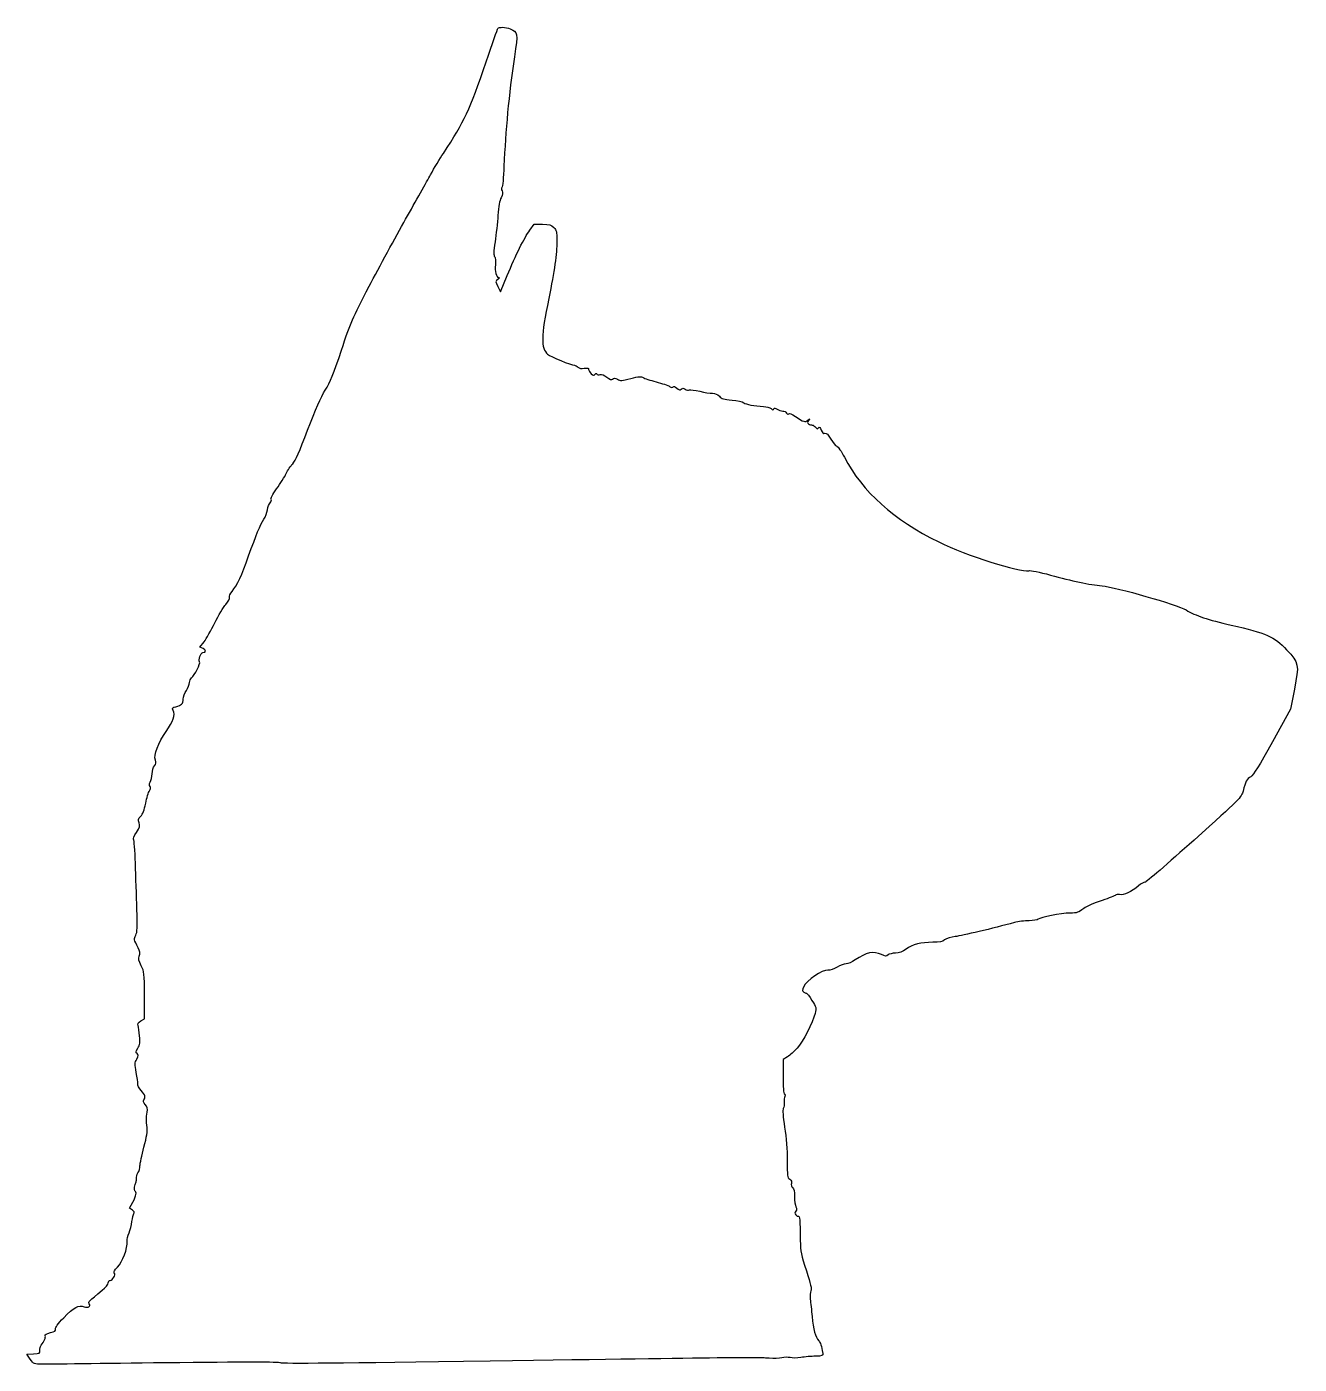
# Model space of a CAD drawing. Header units: centimetres. Extents: x -17.6 to 17.7, y -18.6 to 18.6.
import ezdxf

# ---------------------------------------------------------------- set-up
doc = ezdxf.new("R2010")
doc.units = ezdxf.units.CM
doc.header["$MEASUREMENT"] = 0
doc.layers.add('Layer 1', color=7, linetype='Continuous')

msp = doc.modelspace()

# ---------------------------------------------------------------- linework, layer by layer
at = {"layer": 'Layer 1'}
msp.add_open_spline([(-4.56494, 18.52436), (-4.57552, 18.50672), (-4.72369, 18.09044), (-4.8895, 17.60008), (-4.8895, 17.60008), (-5.35517, 16.23483), (-5.48217, 15.96319), (-6.07836, 15.05655), (-6.07836, 15.05655), (-6.17361, 14.91544), (-6.33236, 14.64733), (-6.43467, 14.46388), (-6.43467, 14.46388), (-6.53698, 14.28044), (-6.84742, 13.72305), (-7.12611, 13.22916), (-7.12611, 13.22916), (-7.4048, 12.73527), (-7.85636, 11.89919), (-8.13505, 11.37002), (-8.13505, 11.37002), (-8.60424, 10.47044), (-8.65363, 10.35755), (-8.90763, 9.58849), (-8.90763, 9.58849), (-9.12635, 8.9288), (-9.21455, 8.71007), (-9.35919, 8.4843), (-9.35919, 8.4843), (-9.47913, 8.29027), (-9.63083, 7.94808), (-9.84602, 7.37658), (-9.84602, 7.37658), (-10.0718, 6.77686), (-10.18469, 6.52286), (-10.25877, 6.44172), (-10.25877, 6.44172), (-10.31874, 6.38175), (-10.39988, 6.25828), (-10.43869, 6.17008), (-10.43869, 6.17008), (-10.48102, 6.08189), (-10.60097, 5.89139), (-10.7068, 5.74675), (-10.7068, 5.74675), (-10.81969, 5.588), (-10.88319, 5.47158), (-10.86202, 5.45394), (-10.86202, 5.45394), (-10.84438, 5.43277), (-10.85144, 5.3975), (-10.88671, 5.35869), (-10.88671, 5.35869), (-10.91493, 5.32694), (-10.95021, 5.23875), (-10.96079, 5.16466), (-10.96079, 5.16466), (-10.97137, 5.08705), (-11.01723, 4.97063), (-11.0631, 4.90008), (-11.0631, 4.90008), (-11.16541, 4.73427), (-11.27477, 4.46969), (-11.48291, 3.88055), (-11.48291, 3.88055), (-11.66988, 3.34786), (-11.80394, 3.06211), (-11.94152, 2.8963), (-11.94152, 2.8963), (-11.99796, 2.82927), (-12.02971, 2.76224), (-12.0156, 2.73049), (-12.0156, 2.73049), (-12.00149, 2.69521), (-12.04029, 2.62466), (-12.11791, 2.53646), (-12.11791, 2.53646), (-12.18494, 2.46238), (-12.32252, 2.22954), (-12.42483, 2.02493), (-12.42483, 2.02493), (-12.52361, 1.81679), (-12.65766, 1.58043), (-12.72116, 1.49929), (-12.72116, 1.49929), (-12.72116, 1.49929), (-12.83405, 1.3476), (-12.83405, 1.3476), (-12.83405, 1.3476), (-12.83405, 1.3476), (-12.74586, 1.30879), (-12.74586, 1.30879), (-12.74586, 1.30879), (-12.66119, 1.26998), (-12.66119, 1.19943), (-12.75292, 1.19943), (-12.75292, 1.19943), (-12.80936, 1.19943), (-12.8905, 0.98776), (-12.84464, 0.9419), (-12.84464, 0.9419), (-12.81289, 0.91015), (-12.98575, 0.56443), (-13.07042, 0.49387), (-13.07042, 0.49387), (-13.09864, 0.46918), (-13.12334, 0.41273), (-13.12334, 0.36334), (-13.12334, 0.36334), (-13.12334, 0.31748), (-13.16215, 0.2187), (-13.21153, 0.14815), (-13.21153, 0.14815), (-13.26092, 0.07759), (-13.29972, -0.03177), (-13.29972, -0.09174), (-13.29972, -0.09174), (-13.29972, -0.21874), (-13.34911, -0.27166), (-13.50433, -0.30341), (-13.50433, -0.30341), (-13.60311, -0.32458), (-13.61016, -0.33163), (-13.57489, -0.40572), (-13.57489, -0.40572), (-13.51492, -0.53978), (-13.57136, -0.70911), (-13.77245, -0.9878), (-13.77245, -0.9878), (-13.9947, -1.29824), (-14.12523, -1.64749), (-14.07231, -1.78861), (-14.07231, -1.78861), (-14.04762, -1.85917), (-14.05114, -1.89444), (-14.097, -1.94383), (-14.097, -1.94383), (-14.12875, -1.97911), (-14.1605, -2.07789), (-14.16403, -2.16608), (-14.16403, -2.16608), (-14.17109, -2.25075), (-14.19225, -2.35658), (-14.21695, -2.39891), (-14.21695, -2.39891), (-14.24517, -2.45183), (-14.24517, -2.4871), (-14.22048, -2.51885), (-14.22048, -2.51885), (-14.19579, -2.5506), (-14.19931, -2.58588), (-14.23459, -2.63527), (-14.23459, -2.63527), (-14.26281, -2.6776), (-14.3122, -2.83635), (-14.34042, -2.98452), (-14.34042, -2.98452), (-14.37923, -3.18208), (-14.41803, -3.28438), (-14.478, -3.34435), (-14.478, -3.34435), (-14.54856, -3.41843), (-14.55561, -3.44313), (-14.52386, -3.52779), (-14.52386, -3.52779), (-14.49211, -3.61246), (-14.50269, -3.64773), (-14.59794, -3.7959), (-14.59794, -3.7959), (-14.65791, -3.89115), (-14.69319, -3.97582), (-14.67555, -3.9864), (-14.67555, -3.9864), (-14.66144, -3.99698), (-14.63674, -4.29332), (-14.62616, -4.64962), (-14.62616, -4.64962), (-14.61558, -5.0024), (-14.59441, -5.5739), (-14.58383, -5.91962), (-14.58383, -5.91962), (-14.56972, -6.43468), (-14.57325, -6.56168), (-14.61558, -6.64634), (-14.61558, -6.64634), (-14.67202, -6.74865), (-14.6685, -6.76628), (-14.55208, -6.99559), (-14.55208, -6.99559), (-14.49916, -7.0979), (-14.49211, -7.14728), (-14.52033, -7.2249), (-14.52033, -7.2249), (-14.54855, -7.30251), (-14.53797, -7.3519), (-14.46389, -7.49654), (-14.46389, -7.49654), (-14.37922, -7.66235), (-14.3757, -7.6941), (-14.3757, -8.31851), (-14.3757, -8.31851), (-14.3757, -8.31851), (-14.3757, -8.96762), (-14.3757, -8.96762), (-14.3757, -8.96762), (-14.3757, -8.96762), (-14.47448, -9.02406), (-14.47448, -9.02406), (-14.47448, -9.02406), (-14.54856, -9.06992), (-14.5662, -9.10167), (-14.55209, -9.15459), (-14.55209, -9.15459), (-14.54151, -9.1934), (-14.52034, -9.32392), (-14.50976, -9.44387), (-14.50976, -9.44387), (-14.49212, -9.62379), (-14.5027, -9.68376), (-14.55915, -9.78254), (-14.55915, -9.78254), (-14.61912, -9.88132), (-14.62265, -9.90601), (-14.58032, -9.93423), (-14.58032, -9.93423), (-14.53799, -9.96245), (-14.53799, -9.98362), (-14.5909, -10.08592), (-14.5909, -10.08592), (-14.64382, -10.19175), (-14.64382, -10.22703), (-14.60148, -10.45634), (-14.60148, -10.45634), (-14.57326, -10.59392), (-14.55562, -10.73503), (-14.56267, -10.77384), (-14.56267, -10.77384), (-14.5662, -10.80912), (-14.52386, -10.89378), (-14.46389, -10.95728), (-14.46389, -10.95728), (-14.351, -11.08781), (-14.34042, -11.13367), (-14.39333, -11.21834), (-14.39333, -11.21834), (-14.4145, -11.25362), (-14.40391, -11.29242), (-14.351, -11.34887), (-14.351, -11.34887), (-14.29456, -11.40884), (-14.28397, -11.45118), (-14.30161, -11.56054), (-14.30161, -11.56054), (-14.32983, -11.72282), (-14.32983, -11.79337), (-14.30161, -11.98035), (-14.30161, -11.98035), (-14.2875, -12.08266), (-14.31219, -12.23788), (-14.3898, -12.53068), (-14.3898, -12.53068), (-14.44977, -12.75293), (-14.49916, -12.98576), (-14.49916, -13.04926), (-14.49916, -13.04926), (-14.49916, -13.10923), (-14.52385, -13.20095), (-14.5556, -13.24682), (-14.5556, -13.24682), (-14.58382, -13.29268), (-14.60499, -13.35971), (-14.59793, -13.39499), (-14.59793, -13.39499), (-14.5944, -13.43027), (-14.59793, -13.4726), (-14.60851, -13.49377), (-14.60851, -13.49377), (-14.65437, -13.57138), (-14.67201, -13.71955), (-14.64026, -13.74071), (-14.64026, -13.74071), (-14.58382, -13.77599), (-14.59793, -13.87124), (-14.6967, -14.05468), (-14.6967, -14.05468), (-14.6967, -14.05468), (-14.78842, -14.22401), (-14.78842, -14.22401), (-14.78842, -14.22401), (-14.78842, -14.22401), (-14.71081, -14.27693), (-14.71081, -14.27693), (-14.71081, -14.27693), (-14.66142, -14.31221), (-14.64731, -14.34396), (-14.66848, -14.36865), (-14.66848, -14.36865), (-14.68612, -14.39334), (-14.71081, -14.49212), (-14.7214, -14.5909), (-14.7214, -14.5909), (-14.73198, -14.69321), (-14.77079, -14.83432), (-14.80254, -14.9084), (-14.80254, -14.9084), (-14.83782, -14.98601), (-14.86251, -15.09184), (-14.85546, -15.14476), (-14.85546, -15.14476), (-14.83782, -15.33173), (-14.98599, -15.72332), (-15.12004, -15.8609), (-15.12004, -15.8609), (-15.21176, -15.94909), (-15.23646, -15.99848), (-15.21176, -16.02318), (-15.21176, -16.02318), (-15.1659, -16.06904), (-15.25762, -16.22779), (-15.3317, -16.22779), (-15.3317, -16.22779), (-15.35992, -16.22779), (-15.38109, -16.25954), (-15.38109, -16.29835), (-15.38109, -16.29835), (-15.38109, -16.33716), (-15.45165, -16.42182), (-15.5469, -16.49943), (-15.5469, -16.49943), (-15.91732, -16.80282), (-15.94907, -16.83457), (-15.91026, -16.8769), (-15.91026, -16.8769), (-15.85029, -16.95098), (-15.93495, -17.00037), (-16.05137, -16.95804), (-16.05137, -16.95804), (-16.19954, -16.9016), (-16.33712, -16.97568), (-16.61581, -17.26496), (-16.61581, -17.26496), (-16.78514, -17.43782), (-16.8557, -17.53307), (-16.84159, -17.5754), (-16.84159, -17.5754), (-16.82748, -17.62479), (-16.8557, -17.64596), (-16.98623, -17.67771), (-16.98623, -17.67771), (-17.10265, -17.70593), (-17.14498, -17.73415), (-17.13087, -17.76943), (-17.13087, -17.76943), (-17.1097, -17.81882), (-17.15556, -17.92112), (-17.24376, -18.03049), (-17.24376, -18.03049), (-17.26845, -18.06224), (-17.28257, -18.12574), (-17.27904, -18.1716), (-17.27904, -18.1716), (-17.26846, -18.24921), (-17.28257, -18.25627), (-17.45543, -18.26685), (-17.45543, -18.26685), (-17.45543, -18.26685), (-17.6424, -18.27743), (-17.6424, -18.27743), (-17.6424, -18.27743), (-17.6424, -18.27743), (-17.54362, -18.41501), (-17.54362, -18.41501), (-17.54362, -18.41501), (-17.44484, -18.55612), (-17.44484, -18.55612), (-17.1979, -18.55612), (-17.1979, -18.55612), (-17.06032, -18.55612), (-15.53279, -18.53848), (-13.80065, -18.51731), (-13.80065, -18.51731), (-11.55346, -18.49262), (-10.63271, -18.49262), (-10.60096, -18.52084), (-10.60096, -18.52084), (-10.56921, -18.54553), (-8.90763, -18.53142), (-4.7766, -18.47145), (-4.7766, -18.47145), (1.99321, -18.36914), (2.65996, -18.36209), (2.96334, -18.39031), (2.96334, -18.39031), (3.09034, -18.40089), (3.24909, -18.39384), (3.31612, -18.3762), (3.31612, -18.3762), (3.38668, -18.36209), (3.48898, -18.35856), (3.54543, -18.37267), (3.54543, -18.37267), (3.60187, -18.39031), (3.73593, -18.38678), (3.84529, -18.36914), (3.84529, -18.36914), (3.95112, -18.3515), (4.13457, -18.33386), (4.25098, -18.33386), (4.25098, -18.33386), (4.44148, -18.3268), (4.46265, -18.31975), (4.45206, -18.25625), (4.45206, -18.25625), (4.41325, -18.03047), (4.39562, -17.96697), (4.33917, -17.90347), (4.33917, -17.90347), (4.24745, -17.80116), (4.191, -17.59303), (4.15573, -17.23319), (4.15573, -17.23319), (4.13809, -17.06033), (4.11692, -16.84161), (4.10634, -16.75341), (4.10634, -16.75341), (4.09576, -16.66169), (4.10281, -16.55585), (4.12045, -16.52058), (4.12045, -16.52058), (4.14867, -16.46766), (4.12045, -16.34066), (3.99698, -15.95966), (3.99698, -15.95966), (3.85234, -15.51869), (3.8347, -15.43402), (3.82765, -15.11652), (3.82765, -15.11652), (3.82059, -14.54149), (3.81001, -14.42508), (3.77826, -14.44271), (3.77826, -14.44271), (3.76062, -14.45329), (3.72887, -14.43918), (3.70418, -14.41096), (3.70418, -14.41096), (3.6689, -14.36863), (3.6689, -14.34746), (3.70065, -14.30865), (3.70065, -14.30865), (3.7324, -14.26984), (3.7324, -14.23809), (3.70771, -14.18518), (3.70771, -14.18518), (3.68654, -14.14637), (3.6689, -14.0229), (3.6689, -13.90649), (3.6689, -13.90649), (3.6689, -13.76185), (3.65126, -13.68424), (3.61598, -13.65249), (3.61598, -13.65249), (3.58423, -13.62427), (3.57012, -13.57841), (3.58423, -13.5396), (3.58423, -13.5396), (3.59834, -13.49374), (3.5807, -13.45493), (3.53484, -13.41966), (3.53484, -13.41966), (3.46781, -13.3738), (3.46428, -13.33147), (3.46428, -12.9046), (3.46428, -12.9046), (3.46428, -12.59768), (3.43959, -12.27666), (3.39372, -11.97679), (3.39372, -11.97679), (3.34786, -11.6734), (3.33375, -11.49701), (3.35491, -11.45821), (3.35491, -11.45821), (3.37255, -11.42293), (3.38666, -11.34179), (3.3796, -11.27829), (3.3796, -11.27829), (3.37607, -11.21479), (3.38313, -11.14423), (3.39724, -11.12307), (3.39724, -11.12307), (3.41135, -11.1019), (3.40782, -11.07368), (3.38666, -11.05957), (3.38666, -11.05957), (3.36549, -11.04546), (3.35138, -10.8479), (3.35138, -10.56568), (3.35138, -10.56568), (3.35138, -10.56568), (3.35138, -10.09649), (3.35138, -10.09649), (3.35138, -10.09649), (3.35138, -10.09649), (3.47485, -10.01888), (3.47485, -10.01888), (3.47485, -10.01888), (3.54188, -9.97655), (3.66182, -9.87071), (3.74296, -9.77899), (3.74296, -9.77899), (3.90171, -9.59907), (4.16982, -9.07696), (4.23685, -8.81591), (4.23685, -8.81591), (4.27918, -8.66069), (4.27566, -8.6501), (4.15218, -8.45608), (4.15218, -8.45608), (4.08162, -8.34672), (4.01107, -8.255), (3.99696, -8.255), (3.99696, -8.255), (3.97932, -8.255), (3.94757, -8.24089), (3.92288, -8.22325), (3.92288, -8.22325), (3.88407, -8.19856), (3.88407, -8.17386), (3.92641, -8.07508), (3.92641, -8.07508), (3.99344, -7.90927), (4.44499, -7.59883), (4.59316, -7.61647), (4.59316, -7.61647), (4.65313, -7.62), (4.75544, -7.58825), (4.85069, -7.53533), (4.85069, -7.53533), (4.93536, -7.48594), (5.04472, -7.44361), (5.09763, -7.44361), (5.09763, -7.44361), (5.15055, -7.44361), (5.25991, -7.39422), (5.3481, -7.33425), (5.3481, -7.33425), (5.66207, -7.11906), (5.85963, -7.08025), (6.08188, -7.18608), (6.08188, -7.18608), (6.18771, -7.23547), (6.21241, -7.23547), (6.26532, -7.19314), (6.26532, -7.19314), (6.29707, -7.16845), (6.38879, -7.14375), (6.46993, -7.14375), (6.46993, -7.14375), (6.57576, -7.14375), (6.6569, -7.112), (6.76626, -7.03086), (6.76626, -7.03086), (6.94265, -6.90033), (7.17195, -6.84389), (7.51062, -6.84389), (7.51062, -6.84389), (7.69406, -6.84389), (7.77168, -6.82625), (7.83518, -6.77686), (7.83518, -6.77686), (7.88457, -6.73805), (8.01157, -6.69925), (8.13151, -6.68514), (8.13151, -6.68514), (8.31495, -6.66045), (9.17573, -6.45936), (9.77193, -6.29708), (9.77193, -6.29708), (9.87776, -6.26886), (10.06121, -6.24416), (10.17762, -6.24416), (10.17762, -6.24416), (10.29756, -6.24416), (10.41045, -6.22652), (10.43162, -6.20535), (10.43162, -6.20535), (10.49159, -6.14538), (11.06309, -6.03602), (11.31356, -6.03249), (11.31356, -6.03249), (11.51112, -6.03249), (11.55345, -6.01838), (11.69456, -5.90902), (11.69456, -5.90902), (11.80039, -5.83141), (11.97678, -5.75027), (12.20609, -5.67971), (12.20609, -5.67971), (12.40012, -5.61974), (12.56592, -5.55624), (12.58003, -5.53507), (12.58003, -5.53507), (12.59061, -5.5139), (12.64, -5.50685), (12.68939, -5.52096), (12.68939, -5.52096), (12.79522, -5.54565), (13.021, -5.44335), (13.21503, -5.27754), (13.21503, -5.27754), (13.28911, -5.21404), (13.37378, -5.16818), (13.39495, -5.17523), (13.39495, -5.17523), (13.41964, -5.18581), (14.03348, -4.65665), (14.7602, -4.00401), (14.7602, -4.00401), (16.02314, -2.86807), (16.08312, -2.80809), (16.11839, -2.64934), (16.11839, -2.64934), (16.18189, -2.38828), (16.22422, -2.31067), (16.33006, -2.24717), (16.33006, -2.24717), (16.40414, -2.20484), (16.56642, -1.94378), (16.93331, -1.28056), (16.93331, -1.28056), (16.93331, -1.28056), (17.43425, -0.37039), (17.43425, -0.37039), (17.43425, -0.37039), (17.43425, -0.37039), (17.54361, 0.17994), (17.54361, 0.17994), (17.54361, 0.17994), (17.67767, 0.86786), (17.67061, 0.91372), (17.32842, 1.27355), (17.32842, 1.27355), (16.9827, 1.64397), (16.7675, 1.73922), (15.78678, 1.96147), (15.78678, 1.96147), (15.13061, 2.10964), (14.80606, 2.219), (14.53442, 2.38128), (14.53442, 2.38128), (14.28748, 2.52945), (12.59414, 3.01628), (12.20609, 3.05156), (12.20609, 3.05156), (11.84978, 3.08331), (11.37353, 3.18209), (10.77028, 3.35142), (10.77028, 3.35142), (10.45984, 3.43609), (10.23053, 3.48195), (10.17056, 3.47136), (10.17056, 3.47136), (9.92009, 3.42197), (8.44195, 3.89117), (7.67289, 4.26864), (7.67289, 4.26864), (6.42053, 4.88247), (5.5527, 5.65858), (5.05175, 6.62167), (5.05175, 6.62167), (4.97061, 6.78042), (4.87536, 6.918), (4.84008, 6.92859), (4.84008, 6.92859), (4.8048, 6.93917), (4.73072, 7.0309), (4.67427, 7.12615), (4.67427, 7.12615), (4.60019, 7.25315), (4.55433, 7.29901), (4.51199, 7.2849), (4.51199, 7.2849), (4.47318, 7.27079), (4.44143, 7.29901), (4.40968, 7.37309), (4.40968, 7.37309), (4.3744, 7.45423), (4.35676, 7.47187), (4.33207, 7.43659), (4.33207, 7.43659), (4.30738, 7.40131), (4.29326, 7.40484), (4.25446, 7.45423), (4.25446, 7.45423), (4.22977, 7.48598), (4.18743, 7.5142), (4.15921, 7.5142), (4.15921, 7.5142), (4.13099, 7.5142), (4.08865, 7.52831), (4.06043, 7.54595), (4.06043, 7.54595), (4.01457, 7.57417), (4.01457, 7.58828), (4.0569, 7.64473), (4.0569, 7.64473), (4.10629, 7.7047), (4.10629, 7.7047), (4.03926, 7.65179), (4.03926, 7.65179), (3.95812, 7.58476), (3.92284, 7.59535), (3.69707, 7.7541), (3.69707, 7.7541), (3.58418, 7.82818), (3.52421, 7.85288), (3.50657, 7.82818), (3.50657, 7.82818), (3.48893, 7.79996), (3.47129, 7.80701), (3.45013, 7.84582), (3.45013, 7.84582), (3.43249, 7.87757), (3.3831, 7.90226), (3.34077, 7.90226), (3.34077, 7.90226), (3.29491, 7.90226), (3.22788, 7.92695), (3.18555, 7.95518), (3.18555, 7.95518), (3.12911, 7.99399), (3.10794, 7.99751), (3.09383, 7.96224), (3.09383, 7.96224), (3.08325, 7.93049), (3.06561, 7.93049), (3.01975, 7.97282), (3.01975, 7.97282), (2.98447, 8.00104), (2.88922, 8.02574), (2.80808, 8.02926), (2.80808, 8.02926), (2.55761, 8.03984), (2.31419, 8.0857), (2.25775, 8.13509), (2.25775, 8.13509), (2.22953, 8.15978), (2.08136, 8.19153), (1.93319, 8.20565), (1.93319, 8.20565), (1.71094, 8.22329), (1.64744, 8.24446), (1.58394, 8.31148), (1.58394, 8.31148), (1.53102, 8.36792), (1.464, 8.39615), (1.38991, 8.39615), (1.38991, 8.39615), (1.32641, 8.39615), (1.16766, 8.42084), (1.03713, 8.45259), (1.03713, 8.45259), (0.9066, 8.48081), (0.7796, 8.49845), (0.75138, 8.48787), (0.75138, 8.48787), (0.72669, 8.47729), (0.67024, 8.48787), (0.63496, 8.50904), (0.63496, 8.50904), (0.58204, 8.54432), (0.55735, 8.54432), (0.52207, 8.50904), (0.52207, 8.50904), (0.49032, 8.47729), (0.4621, 8.48435), (0.40213, 8.54079), (0.40213, 8.54079), (0.35274, 8.58665), (0.31746, 8.60076), (0.30335, 8.57607), (0.30335, 8.57607), (0.28571, 8.55138), (0.25396, 8.5549), (0.20104, 8.58665), (0.20104, 8.58665), (0.15871, 8.61487), (-0.01063, 8.67132), (-0.1729, 8.71365), (-0.1729, 8.71365), (-0.33871, 8.75598), (-0.50098, 8.8089), (-0.53273, 8.83359), (-0.53273, 8.83359), (-0.58565, 8.86887), (-0.64915, 8.86534), (-0.87845, 8.80537), (-0.87845, 8.80537), (-1.12539, 8.74187), (-1.16773, 8.73834), (-1.24887, 8.7842), (-1.24887, 8.7842), (-1.31943, 8.81948), (-1.35118, 8.82301), (-1.38293, 8.79126), (-1.38293, 8.79126), (-1.41115, 8.76304), (-1.45349, 8.77715), (-1.53815, 8.84418), (-1.53815, 8.84418), (-1.61223, 8.90062), (-1.68632, 8.92532), (-1.72865, 8.91474), (-1.72865, 8.91474), (-1.76746, 8.90416), (-1.80979, 8.91121), (-1.82037, 8.93238), (-1.82037, 8.93238), (-1.83448, 8.95355), (-1.85565, 8.95002), (-1.87329, 8.9218), (-1.87329, 8.9218), (-1.89446, 8.88652), (-1.91562, 8.89005), (-1.97207, 8.93944), (-1.97207, 8.93944), (-2.0144, 8.97825), (-2.04615, 9.03116), (-2.04615, 9.05938), (-2.04615, 9.05938), (-2.04615, 9.09819), (-2.07437, 9.10524), (-2.16962, 9.09113), (-2.16962, 9.09113), (-2.25076, 9.07702), (-2.31073, 9.0876), (-2.34248, 9.12288), (-2.34248, 9.12288), (-2.3707, 9.1511), (-2.41656, 9.17227), (-2.44126, 9.17227), (-2.44126, 9.17227), (-2.5224, 9.17227), (-3.11507, 9.41569), (-3.18562, 9.47919), (-3.18562, 9.47919), (-3.37612, 9.65205), (-3.36906, 9.96955), (-3.15387, 11.02436), (-3.15387, 11.02436), (-2.99512, 11.804), (-2.92809, 12.26261), (-2.92809, 12.62244), (-2.92809, 12.62244), (-2.92809, 12.88702), (-2.93515, 12.9223), (-3.01628, 12.99991), (-3.01628, 12.99991), (-3.09036, 13.07399), (-3.1327, 13.0881), (-3.33025, 13.0881), (-3.33025, 13.0881), (-3.33025, 13.0881), (-3.55603, 13.0881), (-3.55603, 13.0881), (-3.55603, 13.0881), (-3.55603, 13.0881), (-3.6795, 12.92229), (-3.6795, 12.92229), (-3.6795, 12.92229), (-3.83825, 12.70357), (-4.07108, 12.23437), (-4.30744, 11.66287), (-4.30744, 11.66287), (-4.30744, 11.66287), (-4.49441, 11.20779), (-4.49441, 11.20779), (-4.49441, 11.20779), (-4.49441, 11.20779), (-4.56497, 11.35596), (-4.56497, 11.35596), (-4.56497, 11.35596), (-4.63905, 11.50413), (-4.63905, 11.50765), (-4.5685, 11.55704), (-4.5685, 11.55704), (-4.53322, 11.58526), (-4.51911, 11.60643), (-4.53675, 11.60643), (-4.53675, 11.60643), (-4.61083, 11.60643), (-4.66022, 11.78635), (-4.63553, 11.96274), (-4.63553, 11.96274), (-4.62142, 12.07563), (-4.62847, 12.15324), (-4.65317, 12.18499), (-4.65317, 12.18499), (-4.68845, 12.22732), (-4.68492, 12.31552), (-4.64259, 12.60127), (-4.64259, 12.60127), (-4.61437, 12.80235), (-4.57909, 13.13044), (-4.56498, 13.33505), (-4.56498, 13.33505), (-4.54734, 13.58552), (-4.51912, 13.74427), (-4.47679, 13.82541), (-4.47679, 13.82541), (-4.4274, 13.91713), (-4.42035, 13.96299), (-4.44857, 14.01591), (-4.44857, 14.01591), (-4.47326, 14.05824), (-4.47326, 14.09352), (-4.45563, 14.10763), (-4.45563, 14.10763), (-4.43446, 14.11821), (-4.40977, 14.38985), (-4.39566, 14.70382), (-4.39566, 14.70382), (-4.35685, 15.67396), (-4.2616, 16.6829), (-4.10638, 17.73771), (-4.10638, 17.73771), (-4.0076, 18.41152), (-4.0076, 18.41857), (-4.2228, 18.51029), (-4.2228, 18.51029), (-4.35333, 18.56321), (-4.53677, 18.57026), (-4.56499, 18.5244), (-4.56499, 18.5244), (-4.56499, 18.5244), (-4.56494, 18.52436), (-4.56494, 18.52436)], degree=3, knots=[0, 0, 0, 0, 0.00425532, 0.00425532, 0.00425532, 0.00425532, 0.00851064, 0.00851064, 0.00851064, 0.00851064, 0.01276596, 0.01276596, 0.01276596, 0.01276596, 0.01702128, 0.01702128, 0.01702128, 0.01702128, 0.0212766, 0.0212766, 0.0212766, 0.0212766, 0.02553191, 0.02553191, 0.02553191, 0.02553191, 0.02978723, 0.02978723, 0.02978723, 0.02978723, 0.03404255, 0.03404255, 0.03404255, 0.03404255, 0.03829787, 0.03829787, 0.03829787, 0.03829787, 0.04255319, 0.04255319, 0.04255319, 0.04255319, 0.04680851, 0.04680851, 0.04680851, 0.04680851, 0.05106383, 0.05106383, 0.05106383, 0.05106383, 0.05531915, 0.05531915, 0.05531915, 0.05531915, 0.05957447, 0.05957447, 0.05957447, 0.05957447, 0.06382979, 0.06382979, 0.06382979, 0.06382979, 0.06808511, 0.06808511, 0.06808511, 0.06808511, 0.07234043, 0.07234043, 0.07234043, 0.07234043, 0.07659574, 0.07659574, 0.07659574, 0.07659574, 0.08085106, 0.08085106, 0.08085106, 0.08085106, 0.08510638, 0.08510638, 0.08510638, 0.08510638, 0.0893617, 0.0893617, 0.0893617, 0.0893617, 0.09361702, 0.09361702, 0.09361702, 0.09361702, 0.09787234, 0.09787234, 0.09787234, 0.09787234, 0.10212766, 0.10212766, 0.10212766, 0.10212766, 0.10638298, 0.10638298, 0.10638298, 0.10638298, 0.1106383, 0.1106383, 0.1106383, 0.1106383, 0.11489362, 0.11489362, 0.11489362, 0.11489362, 0.11914894, 0.11914894, 0.11914894, 0.11914894, 0.12340426, 0.12340426, 0.12340426, 0.12340426, 0.12765957, 0.12765957, 0.12765957, 0.12765957, 0.13191489, 0.13191489, 0.13191489, 0.13191489, 0.13617021, 0.13617021, 0.13617021, 0.13617021, 0.14042553, 0.14042553, 0.14042553, 0.14042553, 0.14468085, 0.14468085, 0.14468085, 0.14468085, 0.14893617, 0.14893617, 0.14893617, 0.14893617, 0.15319149, 0.15319149, 0.15319149, 0.15319149, 0.15744681, 0.15744681, 0.15744681, 0.15744681, 0.16170213, 0.16170213, 0.16170213, 0.16170213, 0.16595745, 0.16595745, 0.16595745, 0.16595745, 0.17021277, 0.17021277, 0.17021277, 0.17021277, 0.17446809, 0.17446809, 0.17446809, 0.17446809, 0.1787234, 0.1787234, 0.1787234, 0.1787234, 0.18297872, 0.18297872, 0.18297872, 0.18297872, 0.18723404, 0.18723404, 0.18723404, 0.18723404, 0.19148936, 0.19148936, 0.19148936, 0.19148936, 0.19574468, 0.19574468, 0.19574468, 0.19574468, 0.2, 0.2, 0.2, 0.2, 0.20425532, 0.20425532, 0.20425532, 0.20425532, 0.20851064, 0.20851064, 0.20851064, 0.20851064, 0.21276596, 0.21276596, 0.21276596, 0.21276596, 0.21702128, 0.21702128, 0.21702128, 0.21702128, 0.2212766, 0.2212766, 0.2212766, 0.2212766, 0.22553191, 0.22553191, 0.22553191, 0.22553191, 0.22978723, 0.22978723, 0.22978723, 0.22978723, 0.23404255, 0.23404255, 0.23404255, 0.23404255, 0.23829787, 0.23829787, 0.23829787, 0.23829787, 0.24255319, 0.24255319, 0.24255319, 0.24255319, 0.24680851, 0.24680851, 0.24680851, 0.24680851, 0.25106383, 0.25106383, 0.25106383, 0.25106383, 0.25531915, 0.25531915, 0.25531915, 0.25531915, 0.25957447, 0.25957447, 0.25957447, 0.25957447, 0.26382979, 0.26382979, 0.26382979, 0.26382979, 0.26808511, 0.26808511, 0.26808511, 0.26808511, 0.27234043, 0.27234043, 0.27234043, 0.27234043, 0.27659574, 0.27659574, 0.27659574, 0.27659574, 0.28085106, 0.28085106, 0.28085106, 0.28085106, 0.28510638, 0.28510638, 0.28510638, 0.28510638, 0.2893617, 0.2893617, 0.2893617, 0.2893617, 0.29361702, 0.29361702, 0.29361702, 0.29361702, 0.29787234, 0.29787234, 0.29787234, 0.29787234, 0.30212766, 0.30212766, 0.30212766, 0.30212766, 0.30638298, 0.30638298, 0.30638298, 0.30638298, 0.3106383, 0.3106383, 0.3106383, 0.3106383, 0.31489362, 0.31489362, 0.31489362, 0.31489362, 0.31914894, 0.31914894, 0.31914894, 0.31914894, 0.32340426, 0.32340426, 0.32340426, 0.32340426, 0.32765957, 0.32765957, 0.32765957, 0.32765957, 0.33191489, 0.33191489, 0.33191489, 0.33191489, 0.33617021, 0.33617021, 0.33617021, 0.33617021, 0.34042553, 0.34042553, 0.34042553, 0.34042553, 0.34468085, 0.34468085, 0.34468085, 0.34468085, 0.34893617, 0.34893617, 0.34893617, 0.34893617, 0.35319149, 0.35319149, 0.35319149, 0.35319149, 0.35744681, 0.35744681, 0.35744681, 0.35744681, 0.36170213, 0.36170213, 0.36170213, 0.36170213, 0.36595745, 0.36595745, 0.36595745, 0.36595745, 0.37021277, 0.37021277, 0.37021277, 0.37021277, 0.37446809, 0.37446809, 0.37446809, 0.37446809, 0.3787234, 0.3787234, 0.3787234, 0.3787234, 0.38297872, 0.38297872, 0.38297872, 0.38297872, 0.38723404, 0.38723404, 0.38723404, 0.38723404, 0.39148936, 0.39148936, 0.39148936, 0.39148936, 0.39574468, 0.39574468, 0.39574468, 0.39574468, 0.4, 0.4, 0.4, 0.4, 0.40425532, 0.40425532, 0.40425532, 0.40425532, 0.40851064, 0.40851064, 0.40851064, 0.40851064, 0.41276596, 0.41276596, 0.41276596, 0.41276596, 0.41702128, 0.41702128, 0.41702128, 0.41702128, 0.4212766, 0.4212766, 0.4212766, 0.4212766, 0.42553191, 0.42553191, 0.42553191, 0.42553191, 0.42978723, 0.42978723, 0.42978723, 0.42978723, 0.43404255, 0.43404255, 0.43404255, 0.43404255, 0.43829787, 0.43829787, 0.43829787, 0.43829787, 0.44255319, 0.44255319, 0.44255319, 0.44255319, 0.44680851, 0.44680851, 0.44680851, 0.44680851, 0.45106383, 0.45106383, 0.45106383, 0.45106383, 0.45531915, 0.45531915, 0.45531915, 0.45531915, 0.45957447, 0.45957447, 0.45957447, 0.45957447, 0.46382979, 0.46382979, 0.46382979, 0.46382979, 0.46808511, 0.46808511, 0.46808511, 0.46808511, 0.47234043, 0.47234043, 0.47234043, 0.47234043, 0.47659574, 0.47659574, 0.47659574, 0.47659574, 0.48085106, 0.48085106, 0.48085106, 0.48085106, 0.48510638, 0.48510638, 0.48510638, 0.48510638, 0.4893617, 0.4893617, 0.4893617, 0.4893617, 0.49361702, 0.49361702, 0.49361702, 0.49361702, 0.49787234, 0.49787234, 0.49787234, 0.49787234, 0.50212766, 0.50212766, 0.50212766, 0.50212766, 0.50638298, 0.50638298, 0.50638298, 0.50638298, 0.5106383, 0.5106383, 0.5106383, 0.5106383, 0.51489362, 0.51489362, 0.51489362, 0.51489362, 0.51914894, 0.51914894, 0.51914894, 0.51914894, 0.52340426, 0.52340426, 0.52340426, 0.52340426, 0.52765957, 0.52765957, 0.52765957, 0.52765957, 0.53191489, 0.53191489, 0.53191489, 0.53191489, 0.53617021, 0.53617021, 0.53617021, 0.53617021, 0.54042553, 0.54042553, 0.54042553, 0.54042553, 0.54468085, 0.54468085, 0.54468085, 0.54468085, 0.54893617, 0.54893617, 0.54893617, 0.54893617, 0.55319149, 0.55319149, 0.55319149, 0.55319149, 0.55744681, 0.55744681, 0.55744681, 0.55744681, 0.56170213, 0.56170213, 0.56170213, 0.56170213, 0.56595745, 0.56595745, 0.56595745, 0.56595745, 0.57021277, 0.57021277, 0.57021277, 0.57021277, 0.57446809, 0.57446809, 0.57446809, 0.57446809, 0.5787234, 0.5787234, 0.5787234, 0.5787234, 0.58297872, 0.58297872, 0.58297872, 0.58297872, 0.58723404, 0.58723404, 0.58723404, 0.58723404, 0.59148936, 0.59148936, 0.59148936, 0.59148936, 0.59574468, 0.59574468, 0.59574468, 0.59574468, 0.6, 0.6, 0.6, 0.6, 0.60425532, 0.60425532, 0.60425532, 0.60425532, 0.60851064, 0.60851064, 0.60851064, 0.60851064, 0.61276596, 0.61276596, 0.61276596, 0.61276596, 0.61702128, 0.61702128, 0.61702128, 0.61702128, 0.6212766, 0.6212766, 0.6212766, 0.6212766, 0.62553191, 0.62553191, 0.62553191, 0.62553191, 0.62978723, 0.62978723, 0.62978723, 0.62978723, 0.63404255, 0.63404255, 0.63404255, 0.63404255, 0.63829787, 0.63829787, 0.63829787, 0.63829787, 0.64255319, 0.64255319, 0.64255319, 0.64255319, 0.64680851, 0.64680851, 0.64680851, 0.64680851, 0.65106383, 0.65106383, 0.65106383, 0.65106383, 0.65531915, 0.65531915, 0.65531915, 0.65531915, 0.65957447, 0.65957447, 0.65957447, 0.65957447, 0.66382979, 0.66382979, 0.66382979, 0.66382979, 0.66808511, 0.66808511, 0.66808511, 0.66808511, 0.67234043, 0.67234043, 0.67234043, 0.67234043, 0.67659574, 0.67659574, 0.67659574, 0.67659574, 0.68085106, 0.68085106, 0.68085106, 0.68085106, 0.68510638, 0.68510638, 0.68510638, 0.68510638, 0.6893617, 0.6893617, 0.6893617, 0.6893617, 0.69361702, 0.69361702, 0.69361702, 0.69361702, 0.69787234, 0.69787234, 0.69787234, 0.69787234, 0.70212766, 0.70212766, 0.70212766, 0.70212766, 0.70638298, 0.70638298, 0.70638298, 0.70638298, 0.7106383, 0.7106383, 0.7106383, 0.7106383, 0.71489362, 0.71489362, 0.71489362, 0.71489362, 0.71914894, 0.71914894, 0.71914894, 0.71914894, 0.72340426, 0.72340426, 0.72340426, 0.72340426, 0.72765957, 0.72765957, 0.72765957, 0.72765957, 0.73191489, 0.73191489, 0.73191489, 0.73191489, 0.73617021, 0.73617021, 0.73617021, 0.73617021, 0.74042553, 0.74042553, 0.74042553, 0.74042553, 0.74468085, 0.74468085, 0.74468085, 0.74468085, 0.74893617, 0.74893617, 0.74893617, 0.74893617, 0.75319149, 0.75319149, 0.75319149, 0.75319149, 0.75744681, 0.75744681, 0.75744681, 0.75744681, 0.76170213, 0.76170213, 0.76170213, 0.76170213, 0.76595745, 0.76595745, 0.76595745, 0.76595745, 0.77021277, 0.77021277, 0.77021277, 0.77021277, 0.77446809, 0.77446809, 0.77446809, 0.77446809, 0.7787234, 0.7787234, 0.7787234, 0.7787234, 0.78297872, 0.78297872, 0.78297872, 0.78297872, 0.78723404, 0.78723404, 0.78723404, 0.78723404, 0.79148936, 0.79148936, 0.79148936, 0.79148936, 0.79574468, 0.79574468, 0.79574468, 0.79574468, 0.8, 0.8, 0.8, 0.8, 0.80425532, 0.80425532, 0.80425532, 0.80425532, 0.80851064, 0.80851064, 0.80851064, 0.80851064, 0.81276596, 0.81276596, 0.81276596, 0.81276596, 0.81702128, 0.81702128, 0.81702128, 0.81702128, 0.8212766, 0.8212766, 0.8212766, 0.8212766, 0.82553191, 0.82553191, 0.82553191, 0.82553191, 0.82978723, 0.82978723, 0.82978723, 0.82978723, 0.83404255, 0.83404255, 0.83404255, 0.83404255, 0.83829787, 0.83829787, 0.83829787, 0.83829787, 0.84255319, 0.84255319, 0.84255319, 0.84255319, 0.84680851, 0.84680851, 0.84680851, 0.84680851, 0.85106383, 0.85106383, 0.85106383, 0.85106383, 0.85531915, 0.85531915, 0.85531915, 0.85531915, 0.85957447, 0.85957447, 0.85957447, 0.85957447, 0.86382979, 0.86382979, 0.86382979, 0.86382979, 0.86808511, 0.86808511, 0.86808511, 0.86808511, 0.87234043, 0.87234043, 0.87234043, 0.87234043, 0.87659574, 0.87659574, 0.87659574, 0.87659574, 0.88085106, 0.88085106, 0.88085106, 0.88085106, 0.88510638, 0.88510638, 0.88510638, 0.88510638, 0.8893617, 0.8893617, 0.8893617, 0.8893617, 0.89361702, 0.89361702, 0.89361702, 0.89361702, 0.89787234, 0.89787234, 0.89787234, 0.89787234, 0.90212766, 0.90212766, 0.90212766, 0.90212766, 0.90638298, 0.90638298, 0.90638298, 0.90638298, 0.9106383, 0.9106383, 0.9106383, 0.9106383, 0.91489362, 0.91489362, 0.91489362, 0.91489362, 0.91914894, 0.91914894, 0.91914894, 0.91914894, 0.92340426, 0.92340426, 0.92340426, 0.92340426, 0.92765957, 0.92765957, 0.92765957, 0.92765957, 0.93191489, 0.93191489, 0.93191489, 0.93191489, 0.93617021, 0.93617021, 0.93617021, 0.93617021, 0.94042553, 0.94042553, 0.94042553, 0.94042553, 0.94468085, 0.94468085, 0.94468085, 0.94468085, 0.94893617, 0.94893617, 0.94893617, 0.94893617, 0.95319149, 0.95319149, 0.95319149, 0.95319149, 0.95744681, 0.95744681, 0.95744681, 0.95744681, 0.96170213, 0.96170213, 0.96170213, 0.96170213, 0.96595745, 0.96595745, 0.96595745, 0.96595745, 0.97021277, 0.97021277, 0.97021277, 0.97021277, 0.97446809, 0.97446809, 0.97446809, 0.97446809, 0.9787234, 0.9787234, 0.9787234, 0.9787234, 0.98297872, 0.98297872, 0.98297872, 0.98297872, 0.98723404, 0.98723404, 0.98723404, 0.98723404, 0.99148936, 0.99148936, 0.99148936, 0.99148936, 1, 1, 1, 1], dxfattribs=at)

doc.saveas('drawing.dxf')
